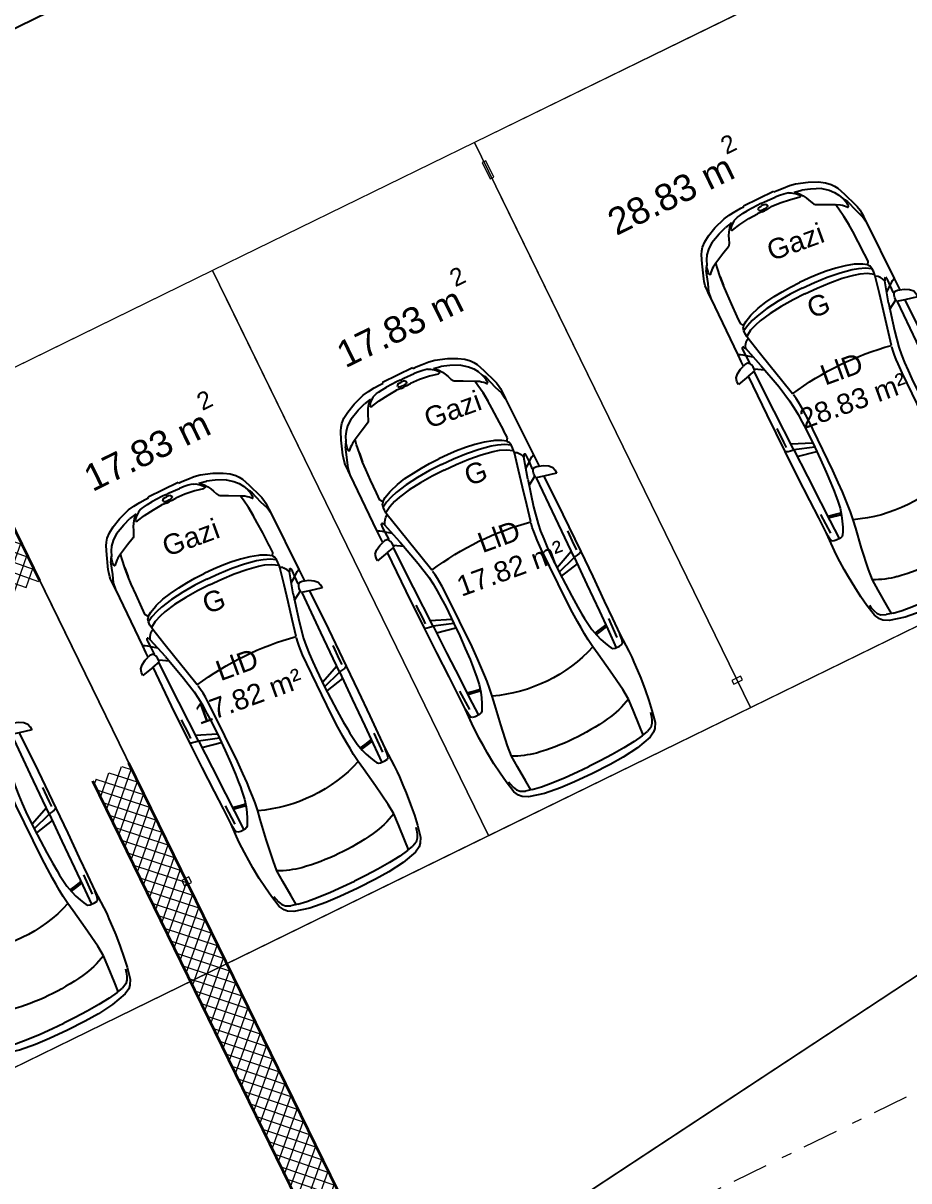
# Model space of a CAD drawing. Header units: metres. Extents: x 7511783 to 7512372, y 4692307 to 4692611.
# Drawn here: x 7512304.95 to 7512313.69, y 4692562.33 to 4692573.75 of the extents above; entities that cross this region are included whole.
import ezdxf

# ---------------------------------------------------------------- set-up
doc = ezdxf.new("R2010")
doc.units = ezdxf.units.M
doc.linetypes.add('Dot & Dashed', pattern=[670.2777624130249, 352.777767181396, -176.388883590699, 0, -141.11111164093])
doc.linetypes.add('Long Dashed', pattern=[793.7499761581425, 476.2499928474427, -317.4999833106998])
for name, color, linetype, lineweight in [('A - Fill Zone_Pen_No__156', 165, 'Continuous', 0), ('A - Muret', 7, 'Continuous', 0), ('A - Muret_Pen_No__101', 252, 'Continuous', 0), ('A - Muret_Pen_No__7', 7, 'Continuous', 0), ('A - Pllaka Themel_Pen_No__42', 8, 'Continuous', 0), ('A - Shtyllat', 7, 'Continuous', 0), ('A - Shtyllat_Pen_No__1', 7, 'Continuous', 0), ('A -Polyline_Pen_No__42', 8, 'Continuous', 0), ('A1 - Bodrumi -1', 7, 'Continuous', 0), ('garazhat-netw-amiri - b1', 20, 'Continuous', 0), ('Interior - Furniture _Pen_No__42', 8, 'Continuous', 0), ('Marker - Section', 7, 'Continuous', 0), ('Marker - Section_Pen_No__85', 151, 'Continuous', 0), ('vijat rregullim', 1, 'Continuous', 0)]:
    doc.layers.add(name, color=color, linetype=linetype, lineweight=lineweight)
doc.styles.add('GENERATED_STYLE_1', font='arial.ttf')
doc.styles.get("Standard").update_dxf_attribs({"font": 'arial.ttf'})
pattern_1 = [(44.99999999999998, (0, 0), (-68.94290863686237, 68.94290863686243), []), (135.0000000000001, (0, 0), (68.94290863686219, 68.94290863686261), [])]

# ---------------------------------------------------------------- blocks, each defined once
blk = doc.blocks.new('Slab_2', base_point=(27550, -20500.83535421407))
at = {"layer": 'A - Pllaka Themel_Pen_No__42', "color": 8, "linetype": 'Continuous', "lineweight": 25, "flags": 128}
blk.add_lwpolyline([(27550, -20500.83535421407), (52100, -20500.83535421407), (52100, 1500), (27550, 1500)], close=True, dxfattribs=at)
blk = doc.blocks.new('Wall_27', base_point=(52100, -19000.83534970144))
at = {"layer": 'A - Muret_Pen_No__101', "linetype": 'Continuous', "lineweight": 13}
h = blk.add_hatch(dxfattribs=at)
h.set_pattern_fill('CONCRETE_BLOCK', color=252, style=0, pattern_type=2)
h.set_pattern_definition(pattern_1)
h.paths.add_polyline_path([(52099.99996847017, -2199.999996920194), (51700, -2199.999996920194), (51700, -4200.000089623234), (52099.99996847017, -4200.000089623234)])
h = blk.add_hatch(dxfattribs=at)
h.set_pattern_fill('CONCRETE_BLOCK', color=252, style=0, pattern_type=2)
h.set_pattern_definition(pattern_1)
h.paths.add_polyline_path([(51699.99998863975, -6199.999931974078), (51699.99998863975, -11400.83970832889), (52099.99999132484, -11400.83970832889), (52099.99999132484, -6199.999931974078)])
at = {"layer": 'A - Muret_Pen_No__7', "color": 7, "linetype": 'Continuous', "lineweight": 35, "flags": 128}
for points in [[(52100, -4200.000097078472), (52100, -2199.999996920194)], [(51700, -6199.999868820643), (51700, -11400.83975770812)], [(52100, -11400.83955588342), (52100, -6199.999914101971)]]:
    blk.add_lwpolyline(points, dxfattribs=at)
blk = doc.blocks.new('Column_43', base_point=(4745.000000000001, 13829.91603487401))
at = {"layer": 'A - Shtyllat_Pen_No__1', "color": 7, "linetype": 'Continuous', "lineweight": 13, "flags": 128}
blk.add_lwpolyline([(4705.000000000001, 13859.91603487401), (4705.000000000001, 13799.91603487401), (4785.000000000002, 13799.91603487401), (4785.000000000002, 13859.91603487401)], close=True, dxfattribs=at)
blk = doc.blocks.new('Column_45', base_point=(5190.000000000002, 14870))
at = {"layer": 'A - Shtyllat_Pen_No__1', "color": 7, "linetype": 'Continuous', "lineweight": 13, "flags": 128}
blk.add_lwpolyline([(5170.000000000001, 14780), (5210.000000000002, 14780), (5210.000000000002, 14960), (5170.000000000001, 14960)], close=True, dxfattribs=at)
blk = doc.blocks.new('Column_46', base_point=(5162.500000000002, 14980))
at = {"layer": 'A - Shtyllat_Pen_No__1', "color": 7, "linetype": 'Continuous', "lineweight": 13, "flags": 128}
blk.add_lwpolyline([(5115.000000000001, 15000), (5115.000000000001, 14960), (5210.000000000002, 14960), (5210.000000000002, 15000)], close=True, dxfattribs=at)
blk = doc.blocks.new('Car 05 22')
at = {"layer": 'Interior - Furniture _Pen_No__42', "color": 8, "linetype": 'Continuous', "lineweight": 25}
for p, q in [((1961.117547741, 983.221158223), (1928.938242309, 983.221158223)), ((1928.938242309, 983.221158223), (1957.843908175, 858.0544967500001)), ((1996.903176747, 974.9060932165999), (1961.117547741, 983.221158223)), ((2026.89661068, 945.007687052), (1996.903176747, 974.9060932165999)), ((2054.5732194, 897.577022836), (2026.89661068, 945.007687052)), ((-585.227090103, 801.027979058), (-706.3378894982, 775.7872218095)), ((-483.1389679684001, 817.2581826864), (-585.227090103, 801.027979058)), ((-372.3345973750002, 830.229933465), (-483.1389679684001, 817.2581826864)), ((-251.752794228, 841.043733947), (-372.3345973750002, 830.229933465)), ((-168.2198443133, 844.6061713611999), (-251.752794228, 841.043733947)), ((-78.35772569479998, 850.6357850930001), (-168.2198443133, 844.6061713611999)), ((-24.036324899, 852.2918850640001), (-78.35772569479998, 850.6357850930001)), ((40.3182760438, 852.3336850629998), (-24.036324899, 852.2918850640001)), ((230.8030912739, 845.5192631063), (40.3182760438, 852.3336850629998)), ((124.560977278, 791.3967861309999), (129.0398444, 820.4687779309999)), ((129.0398444, 820.4687779309999), (138.886242882, 832.3883788069998)), ((138.886242882, 832.3883788069998), (165.168377873, 840.275885275)), ((165.168377873, 840.275885275), (194.733578306, 844.324685204)), ((194.733578306, 844.324685204), (230.803091274, 845.519263106)), ((210.873013229, 809.2317387879999), (418.0703055720001, 816.1926024380003)), ((400.0158099590001, 847.596806379), (230.8030912739, 845.5192631063)), ((590.7241636140001, 851.6786068920001), (400.0158099590001, 847.596806379)), ((856.5325990199999, 856.169707455), (590.7241636140001, 851.6786068920001)), ((1129.8609284, 858.5331077519999), (856.5325990199999, 856.169707455)), ((1115.14443198, 808.948201529), (1108.59023357, 773.98329714)), ((1119.51383092, 833.2672045809999), (1115.14443198, 808.948201529)), ((1120.16623076, 836.3248049650001), (1119.51383092, 833.2672045809999)), ((1120.69723063, 838.160005195), (1120.16623076, 836.3248049650001)), ((1129.8609284, 858.5331077519999), (1120.69723063, 838.160005195)), ((1536.1071561, 860.3802508980001), (1129.8609284, 858.5331077519999)), ((1162.63563846, 830.4777734580001), (1220.13025657, 829.0713745190002)), ((1220.13025657, 829.0713745190002), (1369.65750367, 831.489072695)), ((1957.843908175, 858.0544967500001), (1536.1071561, 860.3802508980001)), ((1957.84390817, 858.0544967500001), (1977.22141076, 777.427813481)), ((2067.91700908, 857.6794056350001), (2054.5732194, 897.577022836)), ((2063.35562216, 792.2740022800001), (2070.42572439, 799.8521965630001)), ((2119.91703998, 857.4374531180001), (2067.91700908, 857.6794056350001)), ((2075.28112592, 835.6608695470001), (2067.91700908, 857.6794056350001)), ((2070.42572439, 799.8521965630001), (2075.2191259, 809.3983893609999)), ((2075.2191259, 809.3983893609999), (2075.28112592, 835.6608695470001)), ((2193.165590015, 856.4504063259001), (2119.91703998, 857.4374531180001)), ((2148.02030692, 790.4828861469999), (2166.81146925, 813.814537484)), ((2166.81146925, 813.814537484), (2182.27381684, 834.081841238)), ((2182.27381684, 834.081841238), (2193.16559002, 856.4504063260001)), ((2808.01466132, 852.5547640039999), (2193.165590015, 856.4504063259001)), ((2855.711363900001, 852.6327640009998), (2808.01466132, 852.5547640039999)), ((2808.01466132, 852.5547640039999), (2876.86636504, 843.317264394)), ((2891.44016583, 852.5287640049999), (2855.711363900001, 852.6327640009998)), ((2876.86636504, 843.317264394), (2954.16376923, 813.731165643)), ((2922.51356751, 852.034364026), (2891.44016583, 852.5287640049999)), ((2904.11849592, 832.8863289209997), (2905.06820589, 832.8379901159999)), ((2945.17226874, 849.4061641369999), (2922.51356751, 852.034364026)), ((2989.61447115, 839.6482645490003), (2945.17226874, 849.4061641369999)), ((2954.16376923, 813.731165643), (3075.78877375, 774.6896785450001)), ((3013.55027244, 833.064864827), (2989.61447115, 839.6482645490003)), ((3154.26138006, 782.5577669589998), (3013.55027244, 833.064864827)), ((-784.8200333720001, 721.8124613509999), (-815.0478655078, 667.7598955197002)), ((-757.6903274910002, 747.022066986), (-784.8200333720001, 721.8124613509999)), ((-706.3378894982, 775.7872218095), (-757.6903274910002, 747.022066986)), ((-729.425104913, 716.3992494200002), (-750.577082573, 669.7773949330001)), ((-701.0941271610001, 743.2591195180001), (-729.425104913, 716.3992494200002)), ((-664.8727541800001, 760.961322365), (-701.0941271610001, 743.2591195180001)), ((-626.571782751, 772.4860242179999), (-664.8727541800001, 760.961322365)), ((-594.8871138119998, 778.4895580349998), (-626.571782751, 772.4860242179999)), ((125.693926866, 743.8968737240001), (124.560977278, 791.3967861309999)), ((327.3887276080001, 761.920895626), (125.394377448, 756.455747737)), ((132.429139117, 722.8048827370001), (125.693926866, 743.8968737240001)), ((146.670770152, 710.6062742990001), (132.429139117, 722.8048827370001)), ((171.252864179, 696.6287725440001), (146.670770152, 710.6062742990001)), ((212.566754139, 676.5412700230002), (171.252864179, 696.6287725440001)), ((521.9507803269998, 764.6728959719999), (327.3887276080001, 761.920895626)), ((355.2943663540001, 762.315609428), (339.1227247570001, 683.1192857359999)), ((373.4006373970002, 762.5717151969999), (357.2289958010001, 683.375391506)), ((813.627009446, 769.327996556), (521.9507803269998, 764.6728959719999)), ((1108.59023357, 773.98329714), (813.627009446, 769.327996556)), ((1036.25651944, 772.8416796290002), (996.5002997029998, 578.7916468290002)), ((1041.96657906, 578.0240872360001), (1107.56627095, 773.967136299)), ((1173.32542975, 774.895061201), (1090.33970038, 577.89253068)), ((1108.59023357, 773.98329714), (1537.61805657, 780.025947399)), ((1537.61805657, 780.025611521), (1974.99295641, 786.0764425990001)), ((2000.39650233, 701.591770694), (1730.35620914, 633.8338533080002)), ((1939.15395607, 686.22492547), (1995.917261, 777.427813481)), ((1977.22141076, 777.427813481), (2019.59119012, 777.427813481)), ((2000.39650233, 701.591770694), (2213.53100788, 762.9814866290001)), ((2019.59119012, 777.427813481), (2044.48611622, 783.069509224)), ((2044.48611622, 783.069509224), (2063.35562216, 792.2740022800001)), ((2068.68333559, 787.696981005), (2065.39356605, 794.4584027669999)), ((2068.68333559, 787.696981005), (2148.02030692, 790.4828861469999)), ((2106.51930118, 732.1586113790001), (2148.02030692, 790.4828861469999)), ((2122.045506540001, 659.9572884350001), (2293.79610906, 697.6509877739999)), ((2148.02030692, 790.4828861469999), (2205.61920777, 792.204186117)), ((2205.61920777, 792.204186117), (2227.21980808, 791.0038861380001)), ((2226.59190807, 769.8777067159999), (2213.53100788, 762.9814866290001)), ((2213.53100788, 762.9814866290001), (2238.34670825, 752.240186817)), ((2234.36910819, 773.9630864369999), (2226.59190807, 769.8828865080001)), ((2227.21980808, 791.0038861380001), (2232.61990816, 790.029986155)), ((2232.61990816, 790.029986155), (2237.93539134, 787.2871225249999)), ((2238.46067648, 776.864360243), (2234.36910819, 773.9630864369999)), ((2240.81890828, 784.03918626), (2237.93539134, 787.2871225249999)), ((2238.34670825, 752.240186817), (2258.53170854, 739.717487037)), ((2238.46067648, 776.864360243), (2240.85090828, 780.5209863219999)), ((2240.85090828, 780.5209863219999), (2240.81890828, 784.03918626)), ((2258.53170854, 739.717487037), (2269.0398087, 731.086787188)), ((2269.0398087, 731.086787188), (2278.83550884, 721.965087348)), ((2278.83550884, 721.965087348), (2293.79610906, 697.6509877739999)), ((2293.79610906, 697.6509877739999), (2317.1870094, 700.7385877199999)), ((2293.79610906, 697.6386630720001), (2293.79610906, 697.6509877739999)), ((2317.1870094, 700.7385877199999), (2345.74280982, 702.7498876850001)), ((2355.134199750001, 639.912801441), (2317.1870094, 700.7385877199999)), ((2345.74280982, 702.7498876850001), (2378.929310310001, 702.0184876970001)), ((2410.10490185, 649.1086815510001), (2378.929310310001, 702.0184876970001)), ((2378.929310310001, 702.0184876970001), (2410.57231077, 694.2028878339999)), ((2410.57231077, 694.2028878339999), (2410.58631694, 694.1782473540001)), ((2428.73881104, 681.7061880529999), (2410.57231077, 694.2028878339999)), ((2428.73881104, 681.7061880529999), (2457.25830016, 700.035535323)), ((2457.25830016, 700.035535323), (2535.4819126, 697.9905877680001)), ((2535.422612600001, 697.9916562040003), (2673.21491462, 695.5089878119999)), ((2535.46586986, 697.9894090810001), (2535.4819126, 697.988971943)), ((2673.21491462, 695.5089878119999), (2787.200816290001, 691.4809878819998)), ((2787.200816290001, 691.4809878819998), (2868.415817480001, 687.223087957)), ((2868.395882330001, 687.22488671), (2959.72331881, 678.984388101)), ((2959.72331881, 678.984388101), (2868.415817480001, 687.1969879569999)), ((3022.47491973, 758.305686711), (3023.66221975, 762.4851866380001)), ((3024.49924208, 753.7186598590001), (3022.47491973, 758.305686711)), ((3023.66221975, 762.4851866380001), (3034.64521991, 765.0503865930001)), ((3037.91041996, 743.452886971), (3024.49924208, 753.7186598590001)), ((3034.64521991, 765.0503865930001), (3046.93432009, 763.817386614)), ((3050.61522015, 730.6688871950001), (3037.91041996, 743.452886971)), ((3046.93432009, 763.817386614), (3060.9451203, 762.9292866300001)), ((3064.50712035, 714.6457874760001), (3050.61522015, 730.6688871950001)), ((3060.9451203, 762.9292866300001), (3089.85712072, 757.3861867269998)), ((3076.97452053, 697.807687771), (3064.50712035, 714.6457874760001)), ((3100.48402088, 763.1120866269999), (3075.78877375, 774.6896785450001)), ((3100.00912087, 656.556188494), (3076.97452053, 697.807687771)), ((3089.85712072, 757.3861867269998), (3108.43932099, 751.4304868319999)), ((3114.13862108, 753.3111867989999), (3100.48402088, 763.1120866269999)), ((3108.43932099, 751.4304868319999), (3122.8656212, 746.4359869189999)), ((3122.8656212, 746.4359869189999), (3114.13862108, 753.3111867989999)), ((3170.0706946, 726.5554905960001), (3122.8656212, 746.4359869189999)), ((3235.883818752, 747.6101556219), (3154.26138006, 782.5577669589998)), ((3211.69204952, 701.0151137130001), (3170.0706946, 726.5554905960001)), ((3254.25934432, 663.1775183300001), (3211.69204952, 701.0151137130001)), ((3269.07948628, 728.3294692490001), (3235.883818752, 747.6101556219)), ((3298.56678787, 705.6390702070001), (3269.07948628, 728.3294692490001)), ((3337.33388997, 663.3806719909999), (3298.56678787, 705.6390702070001)), ((-815.0478655078, 667.7598955197002), (-855.0523550635, 511.0116477078998)), ((-768.2719792499998, 602.2788720830002), (-782.764796709, 510.0106247469999)), ((-768.2719792499998, 602.2788720830002), (-750.577082573, 669.7773949330001)), ((-764.3441764490001, 617.261773195), (-665.728145997, 623.9546285630003)), ((-665.728145997, 623.9546285630003), (-500.877431885, 634.180288886)), ((-500.877431885, 634.180288886), (-383.0238853850001, 641.9613403830001)), ((-383.0238853850001, 641.9613403830001), (-274.220886173, 631.318400078)), ((-274.220886173, 631.318400078), (-56.404854203, 600.536895199)), ((-56.404854203, 600.536895199), (145.941775497, 566.5900898169999)), ((266.3151410770001, 654.566867265), (212.566754139, 676.5412700230002)), ((319.4903281550001, 636.426864989), (266.3151410770001, 654.566867265)), ((392.7088835140001, 617.8124267930001), (319.4903281550001, 636.426864989)), ((339.1227247570001, 683.1192857359999), (329.5580559370001, 633.8673348859999)), ((357.2289958010001, 683.375391506), (346.76505809, 629.492778784)), ((474.8166917820001, 607.1053878569999), (392.7088835140001, 617.8124267930001)), ((521.3449804749999, 601.6186871690002), (474.8166917820001, 607.1053878569999)), ((569.9935686519999, 596.8381865689998), (521.3449804749999, 601.6186871690002)), ((652.59274858, 590.9845858339997), (569.9935686519999, 596.8381865689998)), ((772.8388193580001, 584.9903850819998), (652.59274858, 590.9845858339997)), ((907.2666866909999, 580.298084493), (772.8388193580001, 584.9903850819998)), ((1041.96657906, 578.0240872360001), (907.2666866909999, 580.298084493)), ((1227.79815085, 577.5186957939999), (1041.96657906, 578.0240872360001)), ((1316.09897866, 580.475793563), (1227.79815085, 577.5186957939999)), ((1403.02450604, 584.4121905939998), (1316.09897866, 580.475793563)), ((1483.8761315, 590.1361862749999), (1403.02450604, 584.4121905939998)), ((1562.00595611, 600.596478384), (1483.8761315, 590.1361862749999)), ((1730.35620914, 633.8338533080002), (1562.00595611, 600.596478384)), ((1610.72419049, 544.0665862469999), (1779.61280153, 581.7538898049997)), ((1779.61280153, 581.7538898049997), (1952.84760406, 621.338789111)), ((1952.84760406, 621.338789111), (2122.045506540001, 659.9572884350001)), ((2379.77420337, 575.387091212), (2355.13301598, 639.9159014410001)), ((2397.334105950001, 514.2584815219999), (2379.77250853, 575.3929912130001)), ((2436.02871163, 583.2244924540001), (2410.10490185, 649.1086815510001)), ((2428.77597173, 681.700745325), (2428.73881104, 681.7061880529999)), ((2428.77597173, 681.700745325), (2456.66545813, 639.8418234830003)), ((2453.63941421, 521.616582688), (2436.02871163, 583.2244924540001)), ((2456.66545813, 639.8418234830003), (2487.236391870001, 574.2621729599999)), ((2487.236391870001, 574.2621729599999), (2491.79934275, 562.0052962960001)), ((2959.72331881, 678.984388101), (3047.2313201, 666.2002883250001)), ((3047.20992906, 666.2041971140001), (3100.00912087, 656.556188494)), ((3152.92075342, 553.873393456), (3100.00912087, 656.556188494)), ((3301.867263790001, 602.80900872), (3254.25934432, 663.1775183300001)), ((3301.867263790001, 602.80900872), (3346.015513130001, 501.4217980699999)), ((3374.49419199, 603.583974516), (3337.33388997, 663.3806719909999)), ((3418.40079436, 512.7439783509999), (3374.49419199, 603.583974516)), ((-855.0523550635, 511.0116477078998), (-874.6778528530002, 344.9579771100001)), ((-782.7621654889999, 510.027376359), (-794.5333543099999, 390.6265818930001)), ((145.941775497, 566.5900898169999), (233.261172115, 552.312592089)), ((233.261172115, 552.312592089), (315.3092800730001, 541.359190513)), ((315.2936019620001, 541.3606176840001), (384.2945810830001, 535.0794906230001)), ((384.2815104790001, 535.080362318), (454.174320738, 530.4191213629999)), ((454.170282107, 530.4193907049998), (526.242583163, 526.2868907769997)), ((526.2331313149998, 526.2873073839999), (627.7018846490002, 521.814890855)), ((627.698546207, 521.8149872519999), (756.75876515, 518.0884218199999)), ((756.75876515, 518.0884218199999), (1322.62824821, 518.052230308)), ((1322.62824821, 518.052230308), (1420.49779626, 521.652890858)), ((1420.49066257, 521.652523245), (1466.64156934, 524.030772681)), ((1466.62639694, 524.0299908169999), (1510.87647584, 527.594696836)), ((1510.85529759, 527.5929907539999), (1554.25309822, 533.0576906580001)), ((1554.25309822, 533.0576906580001), (1596.82961355, 540.969674969)), ((1597.28918852, 541.1774857889999), (1596.65116701, 540.8889849259999)), ((2419.31580918, 395.7362626700001), (2397.33316008, 514.2635815229997)), ((2477.61661773, 401.0764635800001), (2453.63941421, 521.616582688)), ((2491.79994982, 562.0052962960001), (2517.90263133, 477.034766618)), ((2517.90263133, 477.034766618), (2537.54372273, 384.0810341510001)), ((3189.62073735, 475.569766106), (3152.92075342, 553.873393456)), ((3199.39883308, 466.7584630290001), (3189.62073735, 475.569766106)), ((3220.69886845, 454.388540188), (3199.39883308, 466.7584630290001)), ((3346.015513130001, 501.4217980699999), (3374.297465860001, 419.557472908)), ((3457.47689648, 393.0984834030001), (3418.40079436, 512.7439783509999)), ((-874.6778528530002, 344.9579771100001), (-882.944054645, 194.680643518)), ((-794.5333543099999, 390.6265818930001), (-802.4328468090001, 258.715288008)), ((2433.73206705, 266.091642182), (2419.31580918, 395.7362626700001)), ((2493.88922012, 269.050242651), (2477.61661773, 401.0764635800001)), ((2537.54372273, 384.0810341510001), (2551.45611664, 285.6281997640001)), ((3256.10680826, 439.2417534179999), (3220.67662376, 454.4014587129999)), ((3288.390194130001, 425.101248479), (3256.10680826, 439.2417534179999)), ((3319.36158057, 408.41284265), (3288.390194130001, 425.101248479)), ((3353.46269085, 384.2512837760001), (3319.36158057, 408.41284265)), ((3321.23357975, 370.497229407), (3320.99727986, 362.132926485)), ((3320.99727986, 362.132926485), (3338.31527228, 276.8564967000001)), ((3324.654278260001, 377.297531782), (3321.23357975, 370.497229407)), ((3328.30797666, 379.591332583), (3324.654278260001, 377.297531782)), ((3338.468372210001, 379.4523325350001), (3328.30797666, 379.591332583)), ((3363.640761200001, 357.811724976), (3338.468372210001, 379.4523325350001)), ((3377.182392130001, 359.9734848010001), (3353.46269085, 384.2512837760001)), ((3396.66521323, 315.8049103040001), (3363.640761200001, 357.811724976)), ((3391.09039087, 344.247647689), (3374.297465860001, 419.557472908)), ((3391.09039087, 344.247647689), (3377.182392130001, 359.9734848010001)), ((3468.34279707, 330.9338860280001), (3457.47689648, 393.0984834030001)), ((-802.4328468090001, 258.715288008), (-806.8131426489999, 124.936494209)), ((2441.61713002, 131.955220918), (2433.73181129, 266.093942182)), ((2503.10292147, 133.173421111), (2493.88922012, 269.050242651)), ((2551.45611664, 285.6281997640001), (2559.71041303, 193.693567653)), ((3338.31527228, 276.8564967000001), (3351.882966340001, 172.661960307)), ((3408.0703938, 289.3779877820001), (3396.66521323, 315.8049103040001)), ((3408.0703938, 289.3779877820001), (3413.77629411, 267.259988716)), ((3413.77548775, 267.2641933500001), (3418.45445829, 242.866384828)), ((3418.452194370001, 242.878189745), (3424.044894670001, 200.723791525)), ((3474.4914974, 263.721088865), (3468.34279707, 330.9338860280001)), ((3478.33319761, 199.917191559), (3474.4914974, 263.721088865)), ((-882.944054645, 194.680643518), (-885.3767076889999, 0)), ((-806.8131426489999, 124.936494209), (-808.0470753050001, 0)), ((2444.0197128, -0.0273000043277), (2441.61701245, 131.957220918)), ((2506.01959488, -3.86e-13), (2503.10292147, 133.173421111)), ((2559.71041303, 193.693567653), (2564.38081099, 101.185635342)), ((3351.882966340001, 172.661960307), (3358.343763510001, 75.87012649980001)), ((3424.044894670001, 200.723791525), (3427.72848251, 152.023715234)), ((3432.36383112, 39.98011396419999), (3427.72848251, 152.023715234)), ((3479.35651311, 164.9481933352), (3478.33319761, 199.917191559)), ((3489.519598210001, 164.9481933352), (3479.35651311, 164.9481933352)), ((3489.519598210001, -164.9481933352), (3489.519598210001, 164.9481933352)), ((-885.3767076889999, 0), (-882.944054645, -194.680643518)), ((-806.8131426489999, -124.936494209), (-808.0470753050001, 1.477e-13)), ((2444.0197128, 0.0273000043271), (2441.61701245, -131.957220918)), ((2564.38081099, 101.185635342), (2566.01761027, -0.00610000213065)), ((2564.38081099, -101.185635342), (2566.01761027, 0.00610000212997)), ((3353.95786543, 27.8932505984), (3358.343763510001, 75.87012649980001)), ((3353.95786543, 27.8932505984), (3353.95786543, -0.7649002671629999)), ((3353.95786543, -27.8932505984), (3353.95786543, 0.7649002671619999)), ((3370.89075802, 11.74110410089999), (3370.32315827, -0.7649002671629999)), ((3370.89075802, -11.74110410089999), (3370.32315827, 0.7649002671619999)), ((3372.49235732, 23.6550082622), (3370.89075802, 11.74110410089999)), ((3376.267285060001, 38.99395092400001), (3372.49235732, 23.6550082622)), ((3381.98685317, 46.5714162664), (3376.267285060001, 38.99395092400001)), ((3386.21005132, 48.3522168884), (3381.98685317, 46.5714162664)), ((3386.21005132, 48.3522168884), (3394.28954778, 48.3522168884)), ((3398.51284593, 46.5714162664), (3394.28954778, 48.3522168884)), ((3404.23226311, 38.99375151340001), (3398.51284593, 46.5714162664)), ((3404.23226311, 38.99375151340001), (3408.00714178, 23.6550082622)), ((3408.00714178, 23.6550082622), (3409.766541010001, 8.055102813469999)), ((3409.766541010001, 8.055102813469999), (3409.766541010001, -4.961e-13)), ((3431.76949509, 57.3729975776), (3431.76949509, 56.7710829698)), ((3432.04453126, -0.0109000038072), (3432.36383112, 39.98011396419999)), ((3432.04453126, 0.0109000038063), (3432.36383112, -39.98011396419999)), ((2506.01959488, -2.78e-13), (2503.10292147, -133.173421111)), ((2559.71041303, -193.693567653), (2564.38081099, -101.185635342)), ((3351.882966340001, -172.661960307), (3358.343763510001, -75.87012649980001)), ((3353.95786543, -27.8932505984), (3358.343763510001, -75.87012649980001)), ((3372.49235732, -23.6550082622), (3370.89075802, -11.74110410089999)), ((3376.267285060001, -38.99395092400001), (3372.49235732, -23.6550082622)), ((3381.98685317, -46.5714162664), (3376.267285060001, -38.99395092400001)), ((3386.21005132, -48.3522168884), (3381.98685317, -46.5714162664)), ((3386.21005132, -48.3522168884), (3394.28954778, -48.3522168884)), ((3398.51284593, -46.5714162664), (3394.28954778, -48.3522168884)), ((3404.23226311, -38.99375151340001), (3398.51284593, -46.5714162664)), ((3404.23226311, -38.99375151340001), (3408.00714178, -23.6550082622)), ((3408.00714178, -23.6550082622), (3409.766541010001, -8.055102813469999)), ((3409.766541010001, -8.055102813469999), (3409.766541010001, -3.892e-13)), ((3432.36383112, -39.98011396419999), (3427.72848251, -152.023715234)), ((3431.76949509, -57.3729975776), (3431.76949509, -56.7710829698)), ((-882.944054645, -194.680643518), (-874.6778528530002, -344.9579771100001)), ((-802.4328468090001, -258.715288008), (-806.8131426489999, -124.936494209)), ((2441.61713002, -131.955220918), (2433.73181129, -266.093942182)), ((2503.10292147, -133.173421111), (2493.88922012, -269.050242651)), ((2551.45611664, -285.6281997640001), (2559.71041303, -193.693567653)), ((3338.31527228, -276.8564967000001), (3351.882966340001, -172.661960307)), ((3418.452194370001, -242.878189745), (3424.044894670001, -200.723791525)), ((3424.044894670001, -200.723791525), (3427.72848251, -152.023715234)), ((3474.4914974, -263.721088865), (3478.33319761, -199.917191559)), ((3478.33319761, -199.917191559), (3479.35651311, -164.9481933352)), ((3479.35651311, -164.9481933352), (3489.519598210001, -164.9481933352)), ((-794.5333543099999, -390.6265818930001), (-802.4328468090001, -258.715288008)), ((2433.73206705, -266.091642182), (2419.31580918, -395.7362626700001)), ((2493.88922012, -269.050242651), (2477.61661773, -401.0764635800001)), ((2537.54372273, -384.0810341510001), (2551.45611664, -285.6281997640001)), ((3320.99727986, -362.132926485), (3338.31527228, -276.8564967000001)), ((3396.66521323, -315.8049103040001), (3363.640761200001, -357.811724976)), ((3408.0703938, -289.3779877820001), (3396.66521323, -315.8049103040001)), ((3408.0703938, -289.3779877820001), (3413.77629411, -267.259988716)), ((3413.77548775, -267.2641933500001), (3418.45445829, -242.866384828)), ((3457.47689648, -393.0984834030001), (3468.34279707, -330.9338860280001)), ((3468.34279707, -330.9338860280001), (3474.4914974, -263.721088865)), ((-874.6778528530002, -344.9579771100001), (-855.0523550635, -511.0116477078998)), ((-782.7621654889999, -510.027376359), (-794.5333543099999, -390.6265818930001)), ((2419.31580918, -395.7362626700001), (2397.33316008, -514.2635815229997)), ((2477.61661773, -401.0764635800001), (2453.63941421, -521.616582688)), ((2517.90263133, -477.034766618), (2537.54372273, -384.0810341510001)), ((3220.69886845, -454.388540188), (3199.39883308, -466.7584630290001)), ((3256.10680826, -439.2417534179999), (3220.67662376, -454.4014587129999)), ((3288.390194130001, -425.101248479), (3256.10680826, -439.2417534179999)), ((3319.36158057, -408.41284265), (3288.390194130001, -425.101248479)), ((3353.46269085, -384.2512837760001), (3319.36158057, -408.41284265)), ((3321.23357975, -370.497229407), (3320.99727986, -362.132926485)), ((3324.654278260001, -377.297531782), (3321.23357975, -370.497229407)), ((3328.30797666, -379.591332583), (3324.654278260001, -377.297531782)), ((3338.468372210001, -379.4523325350001), (3328.30797666, -379.591332583)), ((3363.640761200001, -357.811724976), (3338.468372210001, -379.4523325350001)), ((3346.015513130001, -501.4217980699999), (3374.297465860001, -419.557472908)), ((3377.182392130001, -359.9734848010001), (3353.46269085, -384.2512837760001)), ((3391.09039087, -344.247647689), (3374.297465860001, -419.557472908)), ((3391.09039087, -344.247647689), (3377.182392130001, -359.9734848010001)), ((3418.40079436, -512.7439783509999), (3457.47689648, -393.0984834030001)), ((-855.0523550635, -511.0116477078998), (-815.0478655078, -667.7598955197002)), ((-768.2719792499998, -602.2788720830002), (-782.764796709, -510.0106247469999)), ((-56.404854203, -600.536895199), (145.941775497, -566.5900898169999)), ((145.941775497, -566.5900898169999), (233.261172115, -552.312592089)), ((233.261172115, -552.312592089), (315.3092800730001, -541.359190513)), ((315.2936019620001, -541.3606176840001), (384.2945810830001, -535.0794906230001)), ((384.2815104790001, -535.080362318), (454.174320738, -530.4191213629999)), ((454.170282107, -530.4193907049998), (526.242583163, -526.2868907769997)), ((526.2331313149998, -526.2873073839999), (627.7018846490002, -521.814890855)), ((627.698546207, -521.8149872519999), (756.75876515, -518.0884218199999)), ((756.75876515, -518.0884218199999), (1322.62824821, -518.052230308)), ((1322.62824821, -518.052230308), (1420.49779626, -521.652890858)), ((1420.49066257, -521.652523245), (1466.64156934, -524.030772681)), ((1466.62639694, -524.0299908169999), (1510.87647584, -527.594696836)), ((1510.85529759, -527.5929907539999), (1554.25309822, -533.0576906580001)), ((1554.25309822, -533.0576906580001), (1596.82961355, -540.969674969)), ((1597.28918852, -541.1774857889999), (1596.65116701, -540.8889849259999)), ((1610.72419049, -544.0665862469999), (1779.61280153, -581.7538898049997)), ((2397.334105950001, -514.2584815219999), (2379.77250853, -575.3929912130001)), ((2453.63941421, -521.616582688), (2436.02871163, -583.2244924540001)), ((2487.236391870001, -574.2621729599999), (2491.79934275, -562.0052962960001)), ((2491.79994982, -562.0052962960001), (2517.90263133, -477.034766618)), ((3152.92075342, -553.873393456), (3100.00912087, -656.556188494)), ((3189.62073735, -475.569766106), (3152.92075342, -553.873393456)), ((3199.39883308, -466.7584630290001), (3189.62073735, -475.569766106)), ((3301.867263790001, -602.80900872), (3346.015513130001, -501.4217980699999)), ((3374.49419199, -603.583974516), (3418.40079436, -512.7439783509999)), ((-815.0478655078, -667.7598955197002), (-784.8200333720001, -721.8124613509999)), ((-768.2719792499998, -602.2788720830002), (-750.577082573, -669.7773949330001)), ((-764.3441764490001, -617.261773195), (-665.728145997, -623.9546285630003)), ((-729.425104913, -716.3992494200002), (-750.577082573, -669.7773949330001)), ((-665.728145997, -623.9546285630003), (-500.877431885, -634.180288886)), ((-500.877431885, -634.180288886), (-383.0238853850001, -641.9613403830001)), ((-383.0238853850001, -641.9613403830001), (-274.220886173, -631.318400078)), ((-274.220886173, -631.318400078), (-56.404854203, -600.536895199)), ((212.566754139, -676.5412700230002), (171.252864179, -696.6287725440001)), ((266.3151410770001, -654.566867265), (212.566754139, -676.5412700230002)), ((319.4903281550001, -636.426864989), (266.3151410770001, -654.566867265)), ((392.7088835140001, -617.8124267930001), (319.4903281550001, -636.426864989)), ((339.1227247570001, -683.1192857359999), (329.5580559370001, -633.8673348859999)), ((355.2943663540001, -762.315609428), (339.1227247570001, -683.1192857359999)), ((357.2289958010001, -683.375391506), (346.76505809, -629.492778784)), ((373.4006373970002, -762.5717151969999), (357.2289958010001, -683.375391506)), ((474.8166917820001, -607.1053878569999), (392.7088835140001, -617.8124267930001)), ((521.3449804749999, -601.6186871690002), (474.8166917820001, -607.1053878569999)), ((569.9935686519999, -596.8381865689998), (521.3449804749999, -601.6186871690002)), ((652.59274858, -590.9845858339997), (569.9935686519999, -596.8381865689998)), ((772.8388193580001, -584.9903850819998), (652.59274858, -590.9845858339997)), ((907.2666866909999, -580.298084493), (772.8388193580001, -584.9903850819998)), ((1041.96657906, -578.0240872360001), (907.2666866909999, -580.298084493)), ((1036.25651944, -772.8416796290002), (996.5002997029998, -578.7916468290002)), ((1227.79815085, -577.5186957939999), (1041.96657906, -578.0240872360001)), ((1041.96657906, -578.0240872360001), (1107.56627095, -773.967136299)), ((1173.32542975, -774.895061201), (1090.33970038, -577.89253068)), ((1316.09897866, -580.475793563), (1227.79815085, -577.5186957939999)), ((1403.02450604, -584.4121905939998), (1316.09897866, -580.475793563)), ((1483.8761315, -590.1361862749999), (1403.02450604, -584.4121905939998)), ((1562.00595611, -600.596478384), (1483.8761315, -590.1361862749999)), ((1730.35620914, -633.8338533080002), (1562.00595611, -600.596478384)), ((2000.39650233, -701.591770694), (1730.35620914, -633.8338533080002)), ((1779.61280153, -581.7538898049997), (1952.84760406, -621.338789111)), ((1952.84760406, -621.338789111), (2122.045506540001, -659.9572884350001)), ((2122.045506540001, -659.9572884350001), (2293.79610906, -697.6509877739999)), ((2355.134199750001, -639.912801441), (2317.1870094, -700.7385877199999)), ((2379.77420337, -575.387091212), (2355.13301598, -639.9159014410001)), ((2410.10490185, -649.1086815510001), (2378.929310310001, -702.0184876970001)), ((2436.02871163, -583.2244924540001), (2410.10490185, -649.1086815510001)), ((2428.73881104, -681.7061880529999), (2410.57231077, -694.2028878339999)), ((2428.77597173, -681.700745325), (2428.73881104, -681.7061880529999)), ((2428.73881104, -681.7061880529999), (2457.25830016, -700.035535323)), ((2428.77597173, -681.700745325), (2456.66545813, -639.8418234830003)), ((2456.66545813, -639.8418234830003), (2487.236391870001, -574.2621729599999)), ((2868.395882330001, -687.22488671), (2959.72331881, -678.984388101)), ((2959.72331881, -678.984388101), (2868.415817480001, -687.1969879569999)), ((2959.72331881, -678.984388101), (3047.2313201, -666.2002883250001)), ((3047.20992906, -666.2041971140001), (3100.00912087, -656.556188494)), ((3100.00912087, -656.556188494), (3076.97452053, -697.807687771)), ((3254.25934432, -663.1775183300001), (3211.69204952, -701.0151137130001)), ((3301.867263790001, -602.80900872), (3254.25934432, -663.1775183300001)), ((3298.56678787, -705.6390702070001), (3337.33388997, -663.3806719909999)), ((3337.33388997, -663.3806719909999), (3374.49419199, -603.583974516)), ((-784.8200333720001, -721.8124613509999), (-757.6903274910002, -747.022066986)), ((-757.6903274910002, -747.022066986), (-706.3378894982, -775.7872218095)), ((-701.0941271610001, -743.2591195180001), (-729.425104913, -716.3992494200002)), ((-706.3378894982, -775.7872218095), (-585.227090103, -801.027979058)), ((-664.8727541800001, -760.961322365), (-701.0941271610001, -743.2591195180001)), ((-626.571782751, -772.4860242179999), (-664.8727541800001, -760.961322365)), ((-594.8871138119998, -778.4895580349998), (-626.571782751, -772.4860242179999)), ((125.693926866, -743.8968737240001), (124.560977278, -791.3967861309999)), ((124.560977278, -791.3967861309999), (129.0398444, -820.4687779309999)), ((327.3887276080001, -761.920895626), (125.394377448, -756.455747737)), ((132.429139117, -722.8048827370001), (125.693926866, -743.8968737240001)), ((146.670770152, -710.6062742990001), (132.429139117, -722.8048827370001)), ((171.252864179, -696.6287725440001), (146.670770152, -710.6062742990001)), ((521.9507803269998, -764.6728959719999), (327.3887276080001, -761.920895626)), ((813.627009446, -769.327996556), (521.9507803269998, -764.6728959719999)), ((1108.59023357, -773.98329714), (813.627009446, -769.327996556)), ((1108.59023357, -773.98329714), (1537.61805657, -780.025947399)), ((1115.14443198, -808.948201529), (1108.59023357, -773.98329714)), ((1537.61805657, -780.025611521), (1974.99295641, -786.0764425990001)), ((1939.15395607, -686.22492547), (1995.917261, -777.427813481)), ((1957.84390817, -858.0544967500001), (1977.22141076, -777.427813481)), ((1977.22141076, -777.427813481), (2019.59119012, -777.427813481)), ((2000.39650233, -701.591770694), (2213.53100788, -762.9814866290001)), ((2019.59119012, -777.427813481), (2044.48611622, -783.069509224)), ((2044.48611622, -783.069509224), (2063.35562216, -792.2740022800001)), ((2063.35562216, -792.2740022800001), (2070.42572439, -799.8521965630001)), ((2068.68333559, -787.696981005), (2065.39356605, -794.4584027669999)), ((2068.68333559, -787.696981005), (2148.02030692, -790.4828861469999)), ((2106.51930118, -732.1586113790001), (2148.02030692, -790.4828861469999)), ((2148.02030692, -790.4828861469999), (2166.81146925, -813.814537484)), ((2148.02030692, -790.4828861469999), (2205.61920777, -792.204186117)), ((2205.61920777, -792.204186117), (2227.21980808, -791.0038861380001)), ((2213.53100788, -762.9814866290001), (2238.34670825, -752.240186817)), ((2226.59190807, -769.8777067159999), (2213.53100788, -762.9814866290001)), ((2234.36910819, -773.9630864369999), (2226.59190807, -769.8828865080001)), ((2227.21980808, -791.0038861380001), (2232.61990816, -790.029986155)), ((2232.61990816, -790.029986155), (2237.93539134, -787.2871225249999)), ((2238.46067648, -776.864360243), (2234.36910819, -773.9630864369999)), ((2240.81890828, -784.03918626), (2237.93539134, -787.2871225249999)), ((2238.34670825, -752.240186817), (2258.53170854, -739.717487037)), ((2238.46067648, -776.864360243), (2240.85090828, -780.5209863219999)), ((2240.85090828, -780.5209863219999), (2240.81890828, -784.03918626)), ((2258.53170854, -739.717487037), (2269.0398087, -731.086787188)), ((2269.0398087, -731.086787188), (2278.83550884, -721.965087348)), ((2278.83550884, -721.965087348), (2293.79610906, -697.6509877739999)), ((2293.79610906, -697.6386630720001), (2293.79610906, -697.6509877739999)), ((2293.79610906, -697.6509877739999), (2317.1870094, -700.7385877199999)), ((2317.1870094, -700.7385877199999), (2345.74280982, -702.7498876850001)), ((2345.74280982, -702.7498876850001), (2378.929310310001, -702.0184876970001)), ((2378.929310310001, -702.0184876970001), (2410.57231077, -694.2028878339999)), ((2410.57231077, -694.2028878339999), (2410.58631694, -694.1782473540001)), ((2457.25830016, -700.035535323), (2535.4819126, -697.9905877680001)), ((2535.422612600001, -697.9916562040003), (2673.21491462, -695.5089878119999)), ((2535.46586986, -697.9894090810001), (2535.4819126, -697.988971943)), ((2673.21491462, -695.5089878119999), (2787.200816290001, -691.4809878819998)), ((2787.200816290001, -691.4809878819998), (2868.415817480001, -687.223087957)), ((2954.16376923, -813.731165643), (3075.78877375, -774.6896785450001)), ((3013.55027244, -833.064864827), (3154.26138006, -782.5577669589998)), ((3024.49924208, -753.7186598590001), (3022.47491973, -758.305686711)), ((3022.47491973, -758.305686711), (3023.66221975, -762.4851866380001)), ((3023.66221975, -762.4851866380001), (3034.64521991, -765.0503865930001)), ((3037.91041996, -743.452886971), (3024.49924208, -753.7186598590001)), ((3034.64521991, -765.0503865930001), (3046.93432009, -763.817386614)), ((3050.61522015, -730.6688871950001), (3037.91041996, -743.452886971)), ((3046.93432009, -763.817386614), (3060.9451203, -762.9292866300001)), ((3064.50712035, -714.6457874760001), (3050.61522015, -730.6688871950001)), ((3060.9451203, -762.9292866300001), (3089.85712072, -757.3861867269998)), ((3076.97452053, -697.807687771), (3064.50712035, -714.6457874760001)), ((3100.48402088, -763.1120866269999), (3075.78877375, -774.6896785450001)), ((3089.85712072, -757.3861867269998), (3108.43932099, -751.4304868319999)), ((3114.13862108, -753.3111867989999), (3100.48402088, -763.1120866269999)), ((3108.43932099, -751.4304868319999), (3122.8656212, -746.4359869189999)), ((3122.8656212, -746.4359869189999), (3114.13862108, -753.3111867989999)), ((3170.0706946, -726.5554905960001), (3122.8656212, -746.4359869189999)), ((3154.26138006, -782.5577669589998), (3235.883818752, -747.6101556219)), ((3211.69204952, -701.0151137130001), (3170.0706946, -726.5554905960001)), ((3235.883818752, -747.6101556219), (3269.07948628, -728.3294692490001)), ((3269.07948628, -728.3294692490001), (3298.56678787, -705.6390702070001)), ((-585.227090103, -801.027979058), (-483.149337101, -817.256968783)), ((-483.149337101, -817.256968783), (-372.3345973750002, -830.229933465)), ((-372.3345973750002, -830.229933465), (-251.752794228, -841.043733947)), ((-251.752794228, -841.043733947), (-168.2198443133, -844.6061713611999)), ((-168.2198443133, -844.6061713611999), (-78.35772569479998, -850.6357850930001)), ((-78.35772569479998, -850.6357850930001), (-24.036324899, -852.2918850640001)), ((-24.036324899, -852.2918850640001), (40.3182760438, -852.3336850629998)), ((40.3182760438, -852.3336850629998), (230.8030912739, -845.5192631063)), ((129.0398444, -820.4687779309999), (138.886242882, -832.3883788069998)), ((138.886242882, -832.3883788069998), (165.168377873, -840.275885275)), ((165.168377873, -840.275885275), (194.733578306, -844.324685204)), ((194.733578306, -844.324685204), (230.803091274, -845.519263106)), ((210.873013229, -809.2317387879999), (418.0703055720001, -816.1926024380003)), ((230.8030912739, -845.5192631063), (400.0158099590001, -847.596806379)), ((400.0158099590001, -847.596806379), (590.7241636140001, -851.6786068920001)), ((590.7241636140001, -851.6786068920001), (856.5325990199999, -856.169707455)), ((856.5325990199999, -856.169707455), (1129.8609284, -858.5331077519999)), ((1119.51383092, -833.2672045809999), (1115.14443198, -808.948201529)), ((1120.16623076, -836.3248049650001), (1119.51383092, -833.2672045809999)), ((1120.69723063, -838.160005195), (1120.16623076, -836.3248049650001)), ((1129.8609284, -858.5331077519999), (1120.69723063, -838.160005195)), ((1129.8609284, -858.5331077519999), (1536.1071561, -860.3802508980001)), ((1162.63563846, -830.4777734580001), (1220.13025657, -829.0713745190002)), ((1220.13025657, -829.0713745190002), (1369.65750367, -831.489072695)), ((1536.1071561, -860.3802508980001), (1957.84390817, -858.0544967500001)), ((1957.84390817, -858.0544967500001), (1928.938242309, -983.221158223)), ((2026.89661068, -945.007687052), (2054.5732194, -897.577022836)), ((2054.5732194, -897.577022836), (2067.917009081, -857.6794056350001)), ((2075.28112592, -835.6608695470001), (2067.91700908, -857.6794056350001)), ((2067.917009081, -857.6794056350001), (2119.91703998, -857.4374531180001)), ((2070.42572439, -799.8521965630001), (2075.2191259, -809.3983893609999)), ((2075.2191259, -809.3983893609999), (2075.28112592, -835.6608695470001)), ((2119.91703998, -857.4374531180001), (2193.165590015, -856.4504063259001)), ((2166.81146925, -813.814537484), (2182.27381684, -834.081841238)), ((2182.27381684, -834.081841238), (2193.16559002, -856.4504063260001)), ((2193.165590015, -856.4504063259001), (2808.01466132, -852.5547640039999)), ((2808.01466132, -852.5547640039999), (2876.86636504, -843.317264394)), ((2808.01466132, -852.5547640039999), (2855.711363900001, -852.6327640009998)), ((2855.711363900001, -852.6327640009998), (2891.44016583, -852.5287640049999)), ((2876.86636504, -843.317264394), (2954.16376923, -813.731165643)), ((2891.44016583, -852.5287640049999), (2922.51356751, -852.034364026)), ((2922.51356751, -852.034364026), (2945.17226874, -849.4061641369999)), ((2945.17226874, -849.4061641369999), (2989.61447115, -839.6482645490003)), ((2989.61447115, -839.6482645490003), (3013.55027244, -833.064864827)), ((1928.938242309, -983.221158223), (1961.117547741, -983.221158223)), ((1961.117547741, -983.221158223), (1996.903176747, -974.9060932165999)), ((1996.903176747, -974.9060932165999), (2026.89661068, -945.007687052))]:
    blk.add_line(p, q, dxfattribs=at)
for centre, radius, start, end in [((492.8743121958, 217.6762888661), 973.2499460395999, 154.1544541405, 170.9117329646), ((1649.811844864, 0), 1520.416064058, 158.6992078, 201.3007921999999), ((-1245.217819199, 0), 2907.303426369, 349.2141992177, 10.78580078235), ((1856.361619248, -1.736472437241999), 2353.963924674, 170.8803955853, 189.9222862500999), ((492.8743121958, -217.6762888661), 973.2499460395999, 191.230533967, 205.8455458595)]:
    blk.add_arc(centre, radius, start, end, dxfattribs=at)
blk = doc.blocks.new('Cutting Plane_1', base_point=(-2729.038131649883, -10324.94421901171))
at = {"layer": 'Marker - Section_Pen_No__85', "color": 151, "linetype": 'Dot & Dashed', "lineweight": 20}
blk.add_line((-2504.038131649883, -10324.94421901171), (75513.27257534125, -10324.94421901171), dxfattribs=at)

msp = doc.modelspace()

# ---------------------------------------------------------------- linework, layer by layer
at = {"layer": 'A -Polyline_Pen_No__42', "color": 8, "linetype": 'Continuous'}
for points in [[(7512311.86374991, 4692567.537936434), (7512309.668337385, 4692572.03017016)], [(7512309.544165021, 4692565.736506185), (7512306.931624116, 4692571.082264318)], [(7512306.171150797, 4692566.090593742), (7512305.029167607, 4692568.427309662)]]:
    msp.add_lwpolyline(points, dxfattribs=at)
at = {"layer": 'A -Polyline_Pen_No__42', "color": 8, "linetype": 'Long Dashed'}
msp.add_lwpolyline([(7512294.607487884, 4692558.436759539), (7512315.94559808, 4692568.864969033)], dxfattribs=at)
at = {"layer": 'garazhat-netw-amiri - b1', "color": 20, "linetype": 'Continuous', "lineweight": 0}
for p, q in [((7512313.582665245, 4692574.610971856), (7512309.404887881, 4692572.569238207)), ((7512309.404887881, 4692572.569238207), (7512306.821853488, 4692571.306876004)), ((7512312.127199414, 4692566.998868387), (7512309.404887881, 4692572.569238207)), ((7512309.404887881, 4692572.569238207), (7512312.127199414, 4692566.998868387)), ((7512306.821853488, 4692571.306876004), (7512304.238819098, 4692570.044513803)), ((7512309.544165023, 4692565.736506185), (7512306.821853488, 4692571.306876004)), ((7512306.821853488, 4692571.306876004), (7512309.544165023, 4692565.736506185)), ((7512306.961130629, 4692564.474143984), (7512304.238819098, 4692570.044513803)), ((7512304.238819098, 4692570.044513803), (7512306.961130629, 4692564.474143984)), ((7512294.248109186, 4692558.261126537), (7512316.304976779, 4692569.040602036)), ((7512309.633662781, 4692561.634915402), (7512320.851500854, 4692569.016261209)), ((7512312.127199414, 4692566.998868387), (7512316.304976779, 4692569.040602036)), ((7512309.544165023, 4692565.736506185), (7512312.127199414, 4692566.998868387)), ((7512306.961130629, 4692564.474143984), (7512309.544165023, 4692565.736506185)), ((7512303.906411696, 4692562.981263466), (7512306.961130629, 4692564.474143984))]:
    msp.add_line(p, q, dxfattribs=at)
at = {"layer": 'garazhat-netw-amiri - b1'}
for points in [[(7512316.304976779, 4692569.040602036), (7512313.582665247, 4692574.610971856), (7512309.404887883, 4692572.569238207), (7512312.127199414, 4692566.998868387), (7512316.304976779, 4692569.040602036)], [(7512312.127199414, 4692566.998868387), (7512309.404887883, 4692572.569238207), (7512306.821853489, 4692571.306876004), (7512309.544165021, 4692565.736506185), (7512312.127199414, 4692566.998868387)], [(7512309.544165021, 4692565.736506185), (7512306.821853489, 4692571.306876004), (7512304.238819098, 4692570.044513803), (7512306.961130629, 4692564.474143984), (7512309.544165021, 4692565.736506185)], [(7512306.961130629, 4692564.474143984), (7512304.238819098, 4692570.044513803), (7512301.184100165, 4692568.551633285), (7512303.906411696, 4692562.981263466), (7512306.961130629, 4692564.474143984)], [(7512318.58857448, 4692564.367924579), (7512316.304976779, 4692569.040602036), (7512294.248109186, 4692558.261126537), (7512296.531706889, 4692553.58844908), (7512301.068862951, 4692555.805815731), (7512304.405888373, 4692548.977623775), (7512309.167656122, 4692551.304761052), (7512305.8306307, 4692558.132953008), (7512318.58857448, 4692564.367924579)]]:
    msp.add_lwpolyline(points, close=True, dxfattribs=at)
at = {"layer": 'vijat rregullim', "flags": 128}
msp.add_lwpolyline([(7512331.86166278, 4692546.706915401), (7512330.271662781, 4692549.336915401), (7512320.851500854, 4692569.016261209), (7512309.633662781, 4692561.634915402), (7512298.792662781, 4692554.535915402), (7512290.472662781, 4692549.186915402), (7512291.124662781, 4692548.932915402), (7512289.037662782, 4692547.470915401), (7512288.939662781, 4692546.280915402), (7512288.891662781, 4692545.699915402), (7512288.967662782, 4692543.622915402), (7512289.647662782, 4692541.391915401), (7512293.427662781, 4692536.223915402), (7512303.468662781, 4692527.136915401), (7512306.589662781, 4692523.998915401), (7512316.466662781, 4692516.173915402), (7512329.401662781, 4692527.046915402), (7512328.911662782, 4692527.636915401), (7512319.451662781, 4692536.186915402), (7512318.481662781, 4692537.056915401)], close=True, dxfattribs=at)

# ---------------------------------------------------------------- block references
at = {"layer": 'A - Muret', "color": 7, "lineweight": 35, "xscale": 0.001, "yscale": 0.001, "zscale": 0.001, "rotation": 26.04535599708318}
msp.add_blockref('Wall_27', (7512311.61577197, 4692554.949857968), dxfattribs=at)
at = {"layer": 'A - Shtyllat', "color": 7, "lineweight": 35, "xscale": 0.001, "yscale": 0.001, "zscale": 0.001, "rotation": 26.04535599708318}
for name, p in [('Column_45', (7512309.536612633, 4692572.299704184)), ('Column_46', (7512311.995474662, 4692567.26840241)), ('Column_43', (7512306.565956374, 4692565.282746054))]:
    msp.add_blockref(name, p, dxfattribs=at)
at = {"layer": 'A1 - Bodrumi -1', "color": 8, "linetype": 'Continuous', "lineweight": 25, "xscale": 0.001, "yscale": 0.001, "zscale": 0.001, "rotation": 26.04535599708318}
msp.add_blockref('Slab_2', (7512299.868732038, 4692546.760257682), dxfattribs=at)
at = {"layer": 'Interior - Furniture _Pen_No__42', "color": 8, "linetype": 'Continuous', "lineweight": 25, "xscale": -0.001, "yscale": 0.001, "rotation": 296.0453559970832}
for p in [(7512313.737008089, 4692568.882358469), (7512310.178408859, 4692567.143225156), (7512307.86490849, 4692566.012587705), (7512305.001109488, 4692564.613012221)]:
    msp.add_blockref('Car 05 22', p, dxfattribs=at)
at = {"layer": 'Marker - Section', "color": 151, "lineweight": 20, "xscale": 0.001, "yscale": 0.001, "zscale": 0.001, "rotation": 26.04535599708318}
msp.add_blockref('Cutting Plane_1', (7512268.855196773, 4692541.260087916), dxfattribs=at)

# ---------------------------------------------------------------- texts
at = {"layer": 'A - Fill Zone_Pen_No__156', "color": 165, "lineweight": 20, "char_height": 0.2625, "attachment_point": 7, "rotation": 26.045355997083185, "style": 'GENERATED_STYLE_1'}
for s, insert in [('{\\fArial|b0|i0|c0|p34;28.83 m{\\H0.66x;\\S2^  ;}}', (7512310.804348166, 4692571.642583177)), ('{\\fArial|b0|i0|c0|p34;17.83 m{\\H0.66x;\\S2^  ;}}', (7512308.131469097, 4692570.336312725)), ('{\\fArial|b0|i0|c0|p34;17.83 m{\\H0.66x;\\S2^  ;}}', (7512305.63827938, 4692569.117858774))]:
    msp.add_mtext(s, dxfattribs=dict(at, insert=insert))
at = {"layer": 'garazhat-netw-amiri - b1', "color": 20, "linetype": 'Continuous', "lineweight": 0, "char_height": 0.2, "attachment_point": 5, "rotation": 19.999999999999996}
for s, insert in [('Gazi^M\\PG^M\\PLlD\\P28.83 m²', (7512312.85493233, 4692570.804920122)), ('Gazi^M\\PG^M\\PLlD\\P17.82 m²', (7512309.474526452, 4692569.152872195)), ('Gazi^M\\PG^M\\PLlD\\P17.82 m²', (7512306.89149206, 4692567.890509995))]:
    msp.add_mtext(s, dxfattribs=dict(at, insert=insert))

doc.saveas('drawing.dxf')
